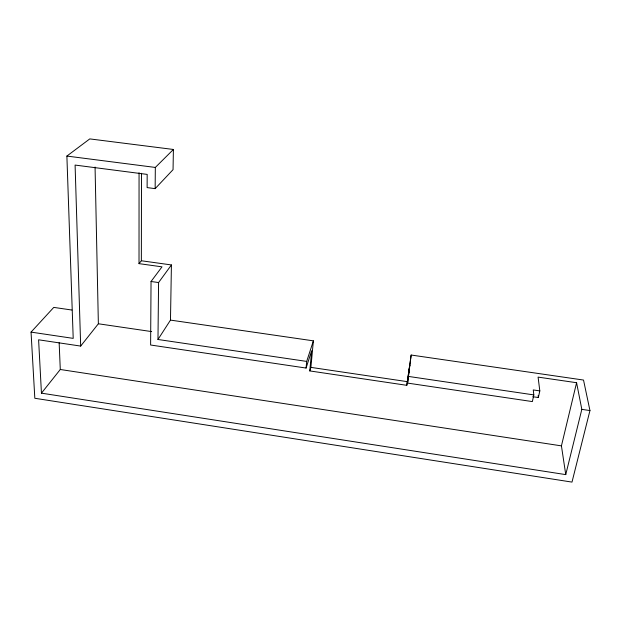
<?xml version="1.0" encoding="UTF-8"?>
<svg xmlns="http://www.w3.org/2000/svg" width="621" height="621" viewBox="0 0 621 621"><rect width="100%" height="100%" fill="white"/><g stroke="black" fill="none" stroke-linecap="round" stroke-linejoin="round"><path stroke-width="0.93" d="M532.748 396.71L538.345 397.533L539.812 390.904L533.26 389.941L533.819 394.909L532.368 401.585L407.586 383.095L409.782 365.07L406.802 385.323L309.786 370.923L311.664 350.718L306.083 368.051L150.616 345.012L151.043 281.492L162.011 266.844L139.019 263.638L139.057 172.754M139.019 263.638L141.355 260.758L141.495 173.29M539.812 390.904L538.089 377.11L576.583 382.715L581.823 409.363L565.747 474.615L41.444 393.155L38.603 339.796L80.676 346.083L75.094 165.07L147.177 174.4L147.123 187.596L155.149 188.644L155.328 167.437L173.399 149.467L89.781 138.902L66.882 156.065L73.208 338.375L31.05 332.111L34.823 398.271L571.995 482.098L589.95 410.566L583.523 380.052L411.164 355.033L406.802 385.323M157.975 339.485L170.48 320.102L313.38 340.844L306.689 361.414L157.975 339.485L158.58 282.555L171.419 264.942L141.355 260.758M170.48 320.102L171.419 264.942M173.399 149.467L173.049 169.657L155.149 188.644M306.083 368.051L306.689 361.414M309.786 370.923L310.896 367.376L313.38 340.844M407.586 383.095L411.164 355.033M565.747 474.615L561.431 445.87L576.583 382.715M80.676 346.083L98.366 323.774L95.06 167.041M41.444 393.155L60.284 369.495L59.15 342.722M31.05 332.111L53.771 307.395L71.904 310.034M66.882 156.065L155.328 167.437M151.043 281.492L158.58 282.555M98.366 323.774L151.679 331.598M408.564 376.442L533.819 394.909M310.896 367.376L407.252 381.643M581.823 409.363L589.95 410.566M60.284 369.495L561.431 445.87M538.128 395.678L538.345 397.533"/></g></svg>
